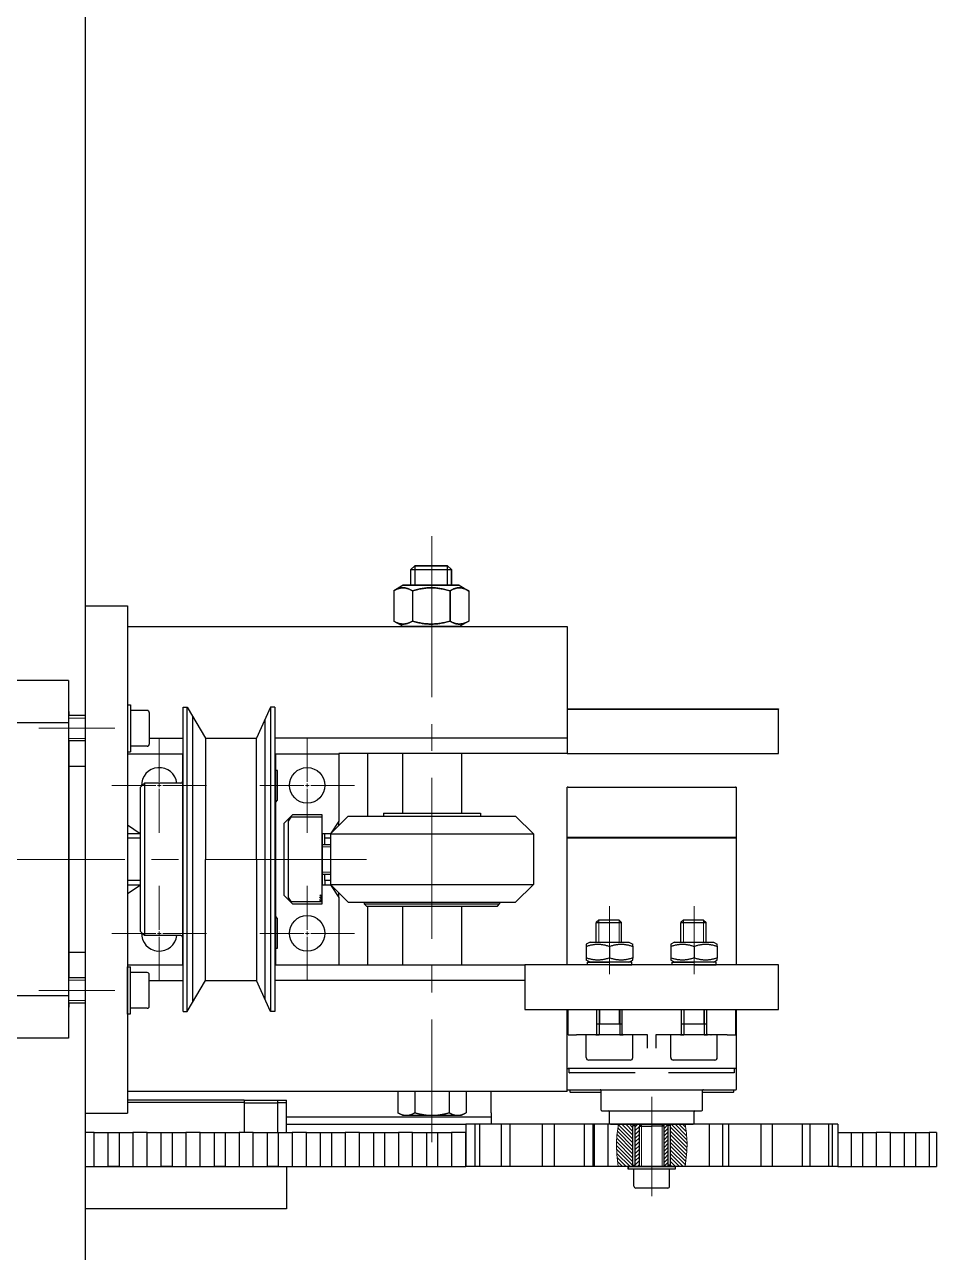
# Model space of a CAD drawing. Header units: millimetres. Extents: x 587 to 10361, y -8386 to 1488.
# Drawn here: x 8832.4 to 8940.3, y -4940 to -4794.7 of the extents above; entities that cross this region are included whole.
import ezdxf

# ---------------------------------------------------------------- set-up
doc = ezdxf.new("R2010")
doc.units = ezdxf.units.MM
doc.linetypes.add('ACAD_ISO10W100', pattern=[18, 12, -3, 0, -3])
doc.linetypes.add('CENTER2', pattern=[28.575, 19.05, -3.175, 3.175, -3.175])
for name, color, linetype, lineweight in [('Cienka', 30, 'Continuous', 0), ('Gruba', 7, 'Continuous', 30), ('Kreskowanie', 10, 'Continuous', 0), ('Przekrój', 50, 'Continuous', 15), ('Symetria', 210, 'ACAD_ISO10W100', 0), ('Widoczne (ISO)', 7, 'Continuous', 30)]:
    doc.layers.add(name, color=color, linetype=linetype, lineweight=lineweight)

# ---------------------------------------------------------------- blocks, each defined once
blk = doc.blocks.new('*U286')
at = {"layer": 'Symetria', "color": 0, "linetype": 'CENTER2', "transparency": 16777216}
blk.add_line((4.5, 0), (-4.5, 0), dxfattribs=at)
blk = doc.blocks.new('*U296')
at = {"layer": 'Symetria', "color": 0, "linetype": 'CENTER2', "transparency": 16777216}
blk.add_line((0, -5.88), (0, 5.88), dxfattribs=at)
blk = doc.blocks.new('*U299')
at = {"layer": 'Symetria', "color": 0, "linetype": 'CENTER2', "transparency": 16777216}
blk.add_line((0, -4.01), (0, 4.01), dxfattribs=at)
blk = doc.blocks.new('*U300')
at = {"layer": 'Symetria', "color": 0, "linetype": 'CENTER2', "transparency": 16777216}
blk.add_line((0, -4.01), (0, 4.01), dxfattribs=at)
blk = doc.blocks.new('*U352')
at = {"layer": 'Symetria', "color": 0, "linetype": 'CENTER2', "transparency": 16777216}
for p, q in [((0, 0.42), (0, 5.6)), ((-5.6, 0), (-0.42, 0)), ((0.42, 0), (5.6, 0)), ((0, -5.6), (0, -0.42))]:
    blk.add_line(p, q, dxfattribs=at)
at = {"layer": 'Symetria', "color": 0, "linetype": 'Continuous', "transparency": 16777216}
for p, q in [((-0.21, 0), (0.21, 0)), ((0, -0.21), (0, 0.21))]:
    blk.add_line(p, q, dxfattribs=at)
blk = doc.blocks.new('*U353')
at = {"layer": 'Symetria', "color": 0, "linetype": 'CENTER2', "transparency": 16777216}
for p, q in [((0, 0.42), (0, 5.6)), ((-5.6, 0), (-0.42, 0)), ((0.42, 0), (5.6, 0)), ((0, -5.6), (0, -0.42))]:
    blk.add_line(p, q, dxfattribs=at)
at = {"layer": 'Symetria', "color": 0, "linetype": 'Continuous', "transparency": 16777216}
for p, q in [((-0.21, 0), (0.21, 0)), ((0, -0.21), (0, 0.21))]:
    blk.add_line(p, q, dxfattribs=at)
blk = doc.blocks.new('*U354')
at = {"layer": 'Symetria', "color": 0, "linetype": 'CENTER2', "transparency": 16777216}
for p, q in [((0, 0.42), (0, 5.6)), ((-5.6, 0), (-0.42, 0)), ((0.42, 0), (5.6, 0)), ((0, -5.6), (0, -0.42))]:
    blk.add_line(p, q, dxfattribs=at)
at = {"layer": 'Symetria', "color": 0, "linetype": 'Continuous', "transparency": 16777216}
for p, q in [((-0.21, 0), (0.21, 0)), ((0, -0.21), (0, 0.21))]:
    blk.add_line(p, q, dxfattribs=at)
blk = doc.blocks.new('*U355')
at = {"layer": 'Symetria', "color": 0, "linetype": 'CENTER2', "transparency": 16777216}
for p, q in [((0, 0.42), (0, 5.6)), ((-5.6, 0), (-0.42, 0)), ((0.42, 0), (5.6, 0)), ((0, -5.6), (0, -0.42))]:
    blk.add_line(p, q, dxfattribs=at)
at = {"layer": 'Symetria', "color": 0, "linetype": 'Continuous', "transparency": 16777216}
for p, q in [((-0.21, 0), (0.21, 0)), ((0, -0.21), (0, 0.21))]:
    blk.add_line(p, q, dxfattribs=at)
blk = doc.blocks.new('*U358')
at = {"layer": 'Symetria', "color": 0, "linetype": 'CENTER2', "transparency": 16777216}
blk.add_line((4.5, 0), (-4.5, 0), dxfattribs=at)
blk = doc.blocks.new('*U359')
at = {"layer": 'Symetria', "color": 0, "linetype": 'CENTER2', "transparency": 16777216}
blk.add_line((4.242, 0), (-64.242, 0), dxfattribs=at)
blk = doc.blocks.new('*U360')
at = {"layer": 'Symetria', "color": 0, "linetype": 'CENTER2', "transparency": 16777216}
blk.add_line((0, 66.94), (0, -4.74), dxfattribs=at)

msp = doc.modelspace()

# ---------------------------------------------------------------- hatches: boundary and pattern name
at = {"layer": 'Kreskowanie'}
h = msp.add_hatch(dxfattribs=at)
h.set_pattern_fill('ANSI31', color=256, scale=0.1, angle=90)
h.set_pattern_definition([(135, (-2.716, 0.025), (-0.224506403, -0.224506403), [])])
edge = h.paths.add_edge_path()
edge.add_line((8904.369, -4924.942), (8904.642, -4924.799))
edge.add_line((8904.642, -4924.799), (8904.364, -4924.799))
edge.add_line((8904.364, -4924.799), (8903.835, -4924.799))
edge.add_line((8903.835, -4924.799), (8902.634, -4924.799))
edge.add_spline(control_points=[(8902.634, -4924.799), (8902.535, -4925.517), (8902.305, -4927.181), (8902.515, -4928.85), (8902.634, -4929.799)], knot_values=[0, 0, 0, 0, 2.1637878, 5.0189105, 5.0189105, 5.0189105, 5.0189105], degree=3, periodic=0)
edge.add_line((8902.634, -4929.799), (8903.835, -4929.799))
edge.add_line((8903.835, -4929.799), (8904.288, -4929.799))
edge.add_line((8904.288, -4929.799), (8904.642, -4929.799))
edge.add_line((8904.642, -4929.799), (8904.369, -4929.657))
edge.add_line((8904.369, -4929.657), (8904.369, -4924.942))
edge = h.paths.add_edge_path()
edge.add_spline(control_points=[(8910.543, -4929.799), (8910.663, -4928.85), (8910.872, -4927.181), (8910.642, -4925.517), (8910.543, -4924.799)], knot_values=[0, 0, 0, 0, 2.8551227, 5.0189105, 5.0189105, 5.0189105, 5.0189105], degree=3, periodic=0)
edge.add_line((8910.543, -4924.799), (8909.31, -4924.799))
edge.add_line((8909.31, -4924.799), (8908.535, -4924.799))
edge.add_line((8908.535, -4924.799), (8908.808, -4924.942))
edge.add_line((8908.808, -4924.942), (8908.808, -4929.657))
edge.add_line((8908.808, -4929.657), (8908.535, -4929.799))
edge.add_line((8908.535, -4929.799), (8908.971, -4929.799))
edge.add_line((8908.971, -4929.799), (8909.389, -4929.799))
edge.add_line((8909.389, -4929.799), (8910.543, -4929.799))
h = msp.add_hatch(dxfattribs=at)
h.set_pattern_fill('ANSI31', color=256, scale=0.1, angle=180)
h.set_pattern_definition([(225, (5065.38286, -13333.06922), (0.224506403, -0.224506403), [])])
h.paths.add_polyline_path([(8904.642, -4924.799), (8904.642, -4929.799), (8905.129, -4929.799), (8905.129, -4925.048), (8905.129, -4924.799)])
h.paths.add_polyline_path([(8908.048, -4924.799), (8908.048, -4925.048), (8908.048, -4929.799), (8908.535, -4929.799), (8908.535, -4924.799)])

# ---------------------------------------------------------------- linework, layer by layer
at = {"layer": 'Cienka'}
for p, q in [((8878.559, -4861.053), (8878.559, -4858.749)), ((8882.441, -4858.749), (8882.441, -4861.053)), ((8839.589, -4876.775), (8837.589, -4876.775)), ((8837.589, -4879.173), (8839.589, -4879.173)), ((8868.589, -4891.974), (8867.589, -4891.974)), ((8868.589, -4894.974), (8867.589, -4894.974)), ((8900.326, -4903.249), (8900.326, -4900.655)), ((8902.724, -4900.655), (8902.724, -4903.249)), ((8910.326, -4903.249), (8910.326, -4900.655)), ((8912.724, -4900.655), (8912.724, -4903.249)), ((8839.589, -4907.775), (8837.589, -4907.775)), ((8837.589, -4910.173), (8839.589, -4910.173)), ((8900.39, -4911.222), (8900.39, -4912.972)), ((8902.788, -4912.972), (8902.788, -4911.222)), ((8910.39, -4911.222), (8910.39, -4912.972)), ((8912.788, -4912.972), (8912.788, -4911.222)), ((8905.129, -4925.048), (8905.129, -4924.799)), ((8905.377, -4929.799), (8905.377, -4924.799)), ((8907.8, -4929.799), (8907.8, -4924.799)), ((8908.048, -4925.048), (8908.048, -4924.799))]:
    msp.add_line(p, q, dxfattribs=at)
at = {"layer": 'Gruba'}
for p, q in [((8839.589, -4743.474), (8839.589, -4863.474)), ((8878.559, -4858.749), (8878.1, -4859.209)), ((8878.559, -4858.749), (8878.1, -4859.209)), ((8878.1, -4861.053), (8878.1, -4859.209)), ((8878.1, -4859.209), (8882.9, -4859.209)), ((8882.441, -4858.749), (8878.559, -4858.749)), ((8878.559, -4858.749), (8878.559, -4861.053)), ((8882.441, -4861.053), (8882.441, -4858.749)), ((8882.441, -4858.749), (8882.9, -4859.209)), ((8882.441, -4858.749), (8882.9, -4859.209)), ((8882.9, -4861.053), (8882.9, -4859.209)), ((8876.066, -4861.701), (8876.066, -4865.302)), ((8877.188, -4861.053), (8876.073, -4861.697)), ((8883.812, -4861.053), (8877.188, -4861.053)), ((8878.272, -4861.701), (8878.272, -4865.302)), ((8882.706, -4861.701), (8882.706, -4865.302)), ((8883.812, -4861.053), (8884.926, -4861.697)), ((8884.934, -4861.701), (8884.934, -4865.302)), ((8839.589, -4863.474), (8839.589, -4923.474)), ((8839.589, -4863.474), (8844.589, -4863.474)), ((8844.589, -4863.474), (8844.589, -4923.474)), ((8844.589, -4865.949), (8896.589, -4865.949)), ((8877.188, -4865.949), (8876.073, -4865.306)), ((8883.812, -4865.949), (8884.926, -4865.306)), ((8896.589, -4865.949), (8896.589, -4880.949)), ((8837.589, -4872.324), (8827.589, -4872.324)), ((8837.589, -4872.324), (8837.589, -4877.324)), ((8844.589, -4875.194), (8844.589, -4875.592)), ((8844.589, -4875.194), (8844.922, -4875.194)), ((8844.922, -4875.194), (8844.922, -4880.755)), ((8837.689, -4875.974), (8837.589, -4875.974)), ((8839.589, -4876.474), (8837.589, -4876.474)), ((8837.689, -4876.474), (8837.689, -4875.974)), ((8844.589, -4875.592), (8844.589, -4879.087)), ((8846.924, -4875.861), (8844.922, -4875.861)), ((8847.147, -4876.084), (8847.147, -4879.865)), ((8851.153, -4911.474), (8851.153, -4875.474)), ((8851.153, -4875.474), (8851.653, -4875.474)), ((8851.653, -4911.474), (8851.653, -4875.474)), ((8851.653, -4875.474), (8853.823, -4879.14)), ((8852.323, -4910.343), (8852.323, -4876.606)), ((8861.493, -4875.474), (8859.823, -4879.14)), ((8861.993, -4875.474), (8861.493, -4875.474)), ((8861.493, -4875.474), (8861.493, -4911.474)), ((8861.993, -4875.474), (8861.993, -4911.474)), ((8896.589, -4875.676), (8921.589, -4875.676)), ((8896.589, -4875.712), (8921.589, -4875.712)), ((8921.589, -4875.676), (8921.589, -4875.712)), ((8921.589, -4880.949), (8921.589, -4875.712)), ((8837.589, -4877.324), (8827.589, -4877.324)), ((8837.589, -4877.324), (8837.589, -4909.624)), ((8860.823, -4876.945), (8860.823, -4910.004)), ((8839.589, -4879.474), (8837.589, -4879.474)), ((8837.689, -4907.474), (8837.689, -4879.474)), ((8844.589, -4879.087), (8844.589, -4880.755)), ((8851.153, -4879.162), (8847.147, -4879.162)), ((8853.823, -4879.14), (8853.823, -4893.473)), ((8853.823, -4879.14), (8859.823, -4879.14)), ((8859.823, -4893.473), (8859.823, -4879.14)), ((8896.589, -4879.137), (8861.993, -4879.137)), ((8844.589, -4880.755), (8844.922, -4880.755)), ((8844.589, -4880.974), (8851.073, -4880.974)), ((8846.924, -4880.088), (8844.922, -4880.088)), ((8851.153, -4880.974), (8851.073, -4880.974)), ((8851.073, -4880.974), (8851.073, -4905.974)), ((8851.073, -4880.974), (8851.073, -4905.974)), ((8862.073, -4880.974), (8861.993, -4880.974)), ((8862.073, -4880.974), (8861.993, -4880.974)), ((8862.073, -4880.974), (8869.589, -4880.974)), ((8862.073, -4880.974), (8862.073, -4905.974)), ((8896.589, -4880.949), (8869.589, -4880.949)), ((8869.589, -4880.974), (8869.589, -4888.949)), ((8872.985, -4880.949), (8872.985, -4888.349)), ((8877.089, -4880.949), (8877.089, -4888.024)), ((8884.089, -4880.949), (8884.089, -4888.024)), ((8896.589, -4880.949), (8921.589, -4880.949)), ((8839.589, -4882.474), (8837.689, -4882.474)), ((8862.339, -4882.974), (8862.073, -4882.974)), ((8862.339, -4886.474), (8862.339, -4882.974)), ((8846.073, -4884.974), (8846.573, -4884.474)), ((8846.073, -4884.974), (8846.573, -4884.474)), ((8846.073, -4884.974), (8846.073, -4901.974)), ((8846.073, -4884.974), (8846.073, -4901.974)), ((8850.873, -4884.474), (8846.573, -4884.474)), ((8846.573, -4884.474), (8846.573, -4902.474)), ((8850.873, -4884.474), (8846.573, -4884.474)), ((8846.573, -4884.474), (8846.573, -4902.474)), ((8896.589, -4890.869), (8896.589, -4884.932)), ((8896.689, -4884.922), (8896.599, -4884.922)), ((8896.689, -4884.922), (8916.489, -4884.922)), ((8916.579, -4884.922), (8916.489, -4884.922)), ((8916.589, -4884.932), (8916.589, -4890.869)), ((8862.073, -4886.74), (8862.339, -4886.474)), ((8864.089, -4888.224), (8863.089, -4889.224)), ((8867.589, -4888.224), (8864.089, -4888.224)), ((8867.589, -4890.449), (8867.589, -4888.224)), ((8870.689, -4888.349), (8868.589, -4890.449)), ((8870.689, -4888.349), (8890.489, -4888.349)), ((8874.855, -4888.024), (8874.855, -4888.349)), ((8874.855, -4888.024), (8886.322, -4888.024)), ((8886.322, -4888.024), (8886.322, -4888.349)), ((8890.489, -4888.349), (8892.589, -4890.449)), ((8846.073, -4890.439), (8844.589, -4889.449)), ((8863.089, -4889.224), (8863.089, -4895.974)), ((8869.589, -4888.949), (8868.589, -4890.449)), ((8869.589, -4889.449), (8869.589, -4888.949)), ((8846.073, -4890.449), (8844.589, -4890.449)), ((8846.073, -4890.974), (8844.589, -4890.974)), ((8846.073, -4890.974), (8844.589, -4890.974)), ((8868.589, -4890.449), (8867.589, -4890.449)), ((8867.589, -4890.449), (8867.589, -4896.499)), ((8867.589, -4896.499), (8867.589, -4890.449)), ((8867.922, -4890.974), (8867.922, -4890.449)), ((8867.922, -4891.724), (8867.922, -4890.974)), ((8868.589, -4890.974), (8867.922, -4890.974)), ((8868.589, -4890.449), (8868.589, -4896.449)), ((8868.589, -4890.449), (8892.589, -4890.449)), ((8892.589, -4890.449), (8892.589, -4896.449)), ((8896.689, -4890.869), (8896.589, -4890.869)), ((8896.589, -4905.949), (8896.589, -4890.919)), ((8896.589, -4890.919), (8896.689, -4890.919)), ((8896.639, -4890.869), (8896.639, -4890.919)), ((8916.489, -4890.869), (8896.689, -4890.869)), ((8896.689, -4890.919), (8916.489, -4890.919)), ((8916.489, -4890.869), (8916.589, -4890.869)), ((8916.589, -4890.919), (8916.489, -4890.919)), ((8916.539, -4890.869), (8916.539, -4890.919)), ((8916.589, -4890.919), (8916.589, -4905.949)), ((8853.823, -4907.807), (8853.823, -4893.473)), ((8859.823, -4893.473), (8859.823, -4907.807)), ((8867.922, -4895.974), (8867.922, -4895.224)), ((8846.073, -4895.974), (8844.589, -4895.974)), ((8846.073, -4895.974), (8844.589, -4895.974)), ((8844.589, -4896.499), (8846.073, -4896.499)), ((8844.589, -4897.499), (8846.073, -4896.51)), ((8863.089, -4895.974), (8863.089, -4897.724)), ((8867.589, -4896.499), (8868.589, -4896.499)), ((8867.589, -4898.724), (8867.589, -4896.499)), ((8868.589, -4895.974), (8867.922, -4895.974)), ((8867.922, -4895.974), (8867.922, -4896.499)), ((8870.689, -4898.549), (8868.589, -4896.449)), ((8868.589, -4896.449), (8892.589, -4896.449)), ((8868.589, -4896.499), (8869.589, -4897.999)), ((8890.489, -4898.549), (8892.589, -4896.449)), ((8863.089, -4897.724), (8864.089, -4898.724)), ((8867.589, -4898.244), (8867.306, -4897.961)), ((8867.306, -4897.961), (8867.589, -4897.961)), ((8867.589, -4898.474), (8867.306, -4898.244)), ((8867.306, -4898.244), (8867.589, -4898.244)), ((8867.589, -4897.961), (8867.332, -4897.704)), ((8867.332, -4897.704), (8867.589, -4897.704)), ((8869.589, -4897.999), (8869.589, -4897.449)), ((8869.589, -4897.999), (8869.589, -4905.974)), ((8870.689, -4898.549), (8890.489, -4898.549)), ((8872.589, -4898.549), (8872.589, -4898.749)), ((8888.589, -4898.549), (8888.589, -4898.749)), ((8864.089, -4898.724), (8867.589, -4898.724)), ((8872.839, -4898.999), (8872.589, -4898.749)), ((8872.589, -4898.749), (8888.589, -4898.749)), ((8872.839, -4898.999), (8888.339, -4898.999)), ((8872.985, -4898.999), (8872.985, -4905.949)), ((8877.089, -4898.999), (8877.089, -4905.949)), ((8884.089, -4898.999), (8884.089, -4905.949)), ((8888.339, -4898.999), (8888.589, -4898.749)), ((8862.339, -4900.474), (8862.073, -4900.208)), ((8862.339, -4903.974), (8862.339, -4900.474)), ((8900.332, -4900.649), (8900.025, -4900.956)), ((8900.025, -4900.956), (8903.025, -4900.956)), ((8900.025, -4903.249), (8900.025, -4900.956)), ((8902.718, -4900.649), (8900.332, -4900.649)), ((8902.718, -4900.649), (8903.025, -4900.956)), ((8903.025, -4903.249), (8903.025, -4900.956)), ((8910.332, -4900.649), (8910.025, -4900.956)), ((8910.025, -4900.956), (8913.025, -4900.956)), ((8910.025, -4903.249), (8910.025, -4900.956)), ((8912.718, -4900.649), (8910.332, -4900.649)), ((8912.718, -4900.649), (8913.025, -4900.956)), ((8913.025, -4903.249), (8913.025, -4900.956)), ((8846.073, -4901.974), (8846.573, -4902.474)), ((8846.073, -4901.974), (8846.573, -4902.474)), ((8850.873, -4902.474), (8846.573, -4902.474)), ((8850.873, -4902.474), (8846.573, -4902.474)), ((8862.073, -4903.974), (8862.339, -4903.974)), ((8899.289, -4903.249), (8898.839, -4903.509)), ((8898.839, -4903.509), (8898.839, -4903.755)), ((8898.839, -4903.755), (8898.839, -4905.144)), ((8899.289, -4903.249), (8903.889, -4903.249)), ((8901.589, -4903.755), (8901.589, -4905.144)), ((8903.889, -4903.249), (8904.339, -4903.509)), ((8904.339, -4903.755), (8904.339, -4903.509)), ((8904.339, -4903.755), (8904.339, -4905.144)), ((8909.289, -4903.249), (8908.839, -4903.509)), ((8908.839, -4903.509), (8908.839, -4903.755)), ((8908.839, -4903.755), (8908.839, -4905.144)), ((8909.289, -4903.249), (8913.889, -4903.249)), ((8911.589, -4903.755), (8911.589, -4905.144)), ((8913.889, -4903.249), (8914.339, -4903.509)), ((8914.339, -4903.755), (8914.339, -4903.509)), ((8914.339, -4903.755), (8914.339, -4905.144)), ((8839.589, -4904.474), (8837.689, -4904.474)), ((8898.839, -4905.144), (8898.839, -4905.39)), ((8899.289, -4905.649), (8898.839, -4905.39)), ((8898.953, -4905.649), (8901.589, -4905.649)), ((8898.953, -4905.649), (8898.953, -4905.949)), ((8903.889, -4905.649), (8899.289, -4905.649)), ((8904.224, -4905.649), (8901.589, -4905.649)), ((8903.889, -4905.649), (8904.339, -4905.39)), ((8904.224, -4905.949), (8904.224, -4905.649)), ((8904.339, -4905.39), (8904.339, -4905.144)), ((8908.839, -4905.144), (8908.839, -4905.39)), ((8909.289, -4905.649), (8908.839, -4905.39)), ((8908.953, -4905.649), (8911.589, -4905.649)), ((8908.953, -4905.649), (8908.953, -4905.949)), ((8913.889, -4905.649), (8909.289, -4905.649)), ((8914.224, -4905.649), (8911.589, -4905.649)), ((8913.889, -4905.649), (8914.339, -4905.39)), ((8914.224, -4905.949), (8914.224, -4905.649)), ((8914.339, -4905.39), (8914.339, -4905.144)), ((8851.073, -4905.974), (8844.589, -4905.974)), ((8844.589, -4906.194), (8844.922, -4906.194)), ((8844.589, -4907.862), (8844.589, -4906.194)), ((8844.922, -4911.755), (8844.922, -4906.194)), ((8846.924, -4906.861), (8844.922, -4906.861)), ((8847.147, -4910.865), (8847.147, -4907.084)), ((8851.153, -4905.974), (8851.073, -4905.974)), ((8851.153, -4905.974), (8851.073, -4905.974)), ((8862.073, -4905.974), (8861.993, -4905.974)), ((8869.589, -4905.974), (8862.073, -4905.974)), ((8869.589, -4905.949), (8891.589, -4905.949)), ((8891.589, -4905.949), (8891.589, -4911.222)), ((8921.589, -4905.949), (8891.589, -4905.949)), ((8901.589, -4905.949), (8898.953, -4905.949)), ((8901.589, -4905.949), (8904.224, -4905.949)), ((8911.589, -4905.949), (8908.953, -4905.949)), ((8911.589, -4905.949), (8914.224, -4905.949)), ((8921.589, -4911.222), (8921.589, -4905.949)), ((8839.589, -4907.474), (8837.589, -4907.474)), ((8844.589, -4911.357), (8844.589, -4907.862)), ((8847.147, -4907.786), (8851.153, -4907.786)), ((8851.653, -4911.474), (8853.823, -4907.809)), ((8853.823, -4907.807), (8859.823, -4907.807)), ((8861.493, -4911.474), (8859.823, -4907.809)), ((8861.993, -4907.761), (8891.589, -4907.761)), ((8837.589, -4909.624), (8827.589, -4909.624)), ((8837.589, -4909.624), (8837.589, -4914.624)), ((8839.589, -4910.474), (8837.589, -4910.474)), ((8837.689, -4910.974), (8837.589, -4910.974)), ((8837.689, -4910.974), (8837.689, -4910.474)), ((8844.589, -4911.755), (8844.589, -4911.357)), ((8846.924, -4911.088), (8844.922, -4911.088)), ((8851.153, -4911.474), (8851.653, -4911.474)), ((8861.993, -4911.474), (8861.493, -4911.474)), ((8891.589, -4911.222), (8921.589, -4911.222)), ((8896.589, -4918.212), (8896.589, -4911.222)), ((8896.689, -4914.212), (8896.689, -4911.232)), ((8900.089, -4914.122), (8900.089, -4911.222)), ((8900.382, -4911.232), (8900.382, -4914.212)), ((8900.39, -4911.222), (8900.39, -4912.972)), ((8902.788, -4912.972), (8902.788, -4911.222)), ((8902.795, -4911.232), (8902.795, -4914.212)), ((8903.089, -4914.122), (8903.089, -4911.222)), ((8910.089, -4914.122), (8910.089, -4911.222)), ((8910.382, -4911.232), (8910.382, -4914.212)), ((8910.39, -4911.222), (8910.39, -4912.972)), ((8912.788, -4912.972), (8912.788, -4911.222)), ((8912.795, -4911.232), (8912.795, -4914.212)), ((8913.089, -4914.122), (8913.089, -4911.222)), ((8916.489, -4911.232), (8916.489, -4914.212)), ((8916.589, -4911.222), (8916.589, -4918.212)), ((8844.589, -4911.755), (8844.922, -4911.755)), ((8903.089, -4912.972), (8900.089, -4912.972)), ((8902.795, -4912.972), (8900.382, -4912.972)), ((8913.089, -4912.972), (8910.089, -4912.972)), ((8912.795, -4912.972), (8910.382, -4912.972)), ((8896.699, -4914.222), (8897.689, -4914.222)), ((8899.982, -4914.222), (8897.689, -4914.222)), ((8904.338, -4914.222), (8898.839, -4914.222)), ((8898.839, -4916.922), (8898.839, -4914.222)), ((8899.982, -4914.222), (8900.372, -4914.222)), ((8902.805, -4914.222), (8900.372, -4914.222)), ((8902.805, -4914.222), (8903.195, -4914.222)), ((8906.079, -4914.222), (8903.195, -4914.222)), ((8904.339, -4916.922), (8904.339, -4914.222)), ((8906.089, -4914.464), (8906.089, -4914.232)), ((8906.089, -4915.801), (8906.089, -4914.464)), ((8907.089, -4914.232), (8907.089, -4914.464)), ((8907.089, -4914.464), (8907.089, -4915.801)), ((8909.982, -4914.222), (8907.099, -4914.222)), ((8908.839, -4916.922), (8908.839, -4914.222)), ((8914.338, -4914.222), (8908.839, -4914.222)), ((8908.839, -4916.922), (8908.839, -4914.222)), ((8909.982, -4914.222), (8910.372, -4914.222)), ((8912.805, -4914.222), (8910.372, -4914.222)), ((8912.805, -4914.222), (8913.195, -4914.222)), ((8915.489, -4914.222), (8913.195, -4914.222)), ((8914.339, -4916.922), (8914.339, -4914.222)), ((8914.339, -4916.922), (8914.339, -4914.222)), ((8915.489, -4914.222), (8916.479, -4914.222)), ((8837.589, -4914.624), (8827.589, -4914.624)), ((8904.039, -4917.222), (8899.139, -4917.222)), ((8914.039, -4917.222), (8909.139, -4917.222)), ((8914.039, -4917.222), (8909.139, -4917.222)), ((8896.589, -4920.949), (8896.589, -4918.212)), ((8896.599, -4918.222), (8896.689, -4918.222)), ((8916.489, -4918.222), (8896.689, -4918.222)), ((8896.839, -4918.712), (8896.839, -4918.232)), ((8904.622, -4918.722), (8896.849, -4918.722)), ((8916.329, -4918.722), (8908.555, -4918.722)), ((8916.339, -4918.232), (8916.339, -4918.712)), ((8916.489, -4918.222), (8916.579, -4918.222)), ((8916.589, -4918.229), (8916.589, -4920.712)), ((8896.589, -4920.949), (8844.589, -4920.949)), ((8876.547, -4920.949), (8876.547, -4923.437)), ((8878.58, -4920.949), (8878.58, -4923.437)), ((8882.621, -4920.949), (8882.621, -4923.437)), ((8884.63, -4920.949), (8884.63, -4923.437)), ((8887.589, -4923.451), (8887.589, -4920.949)), ((8896.599, -4920.722), (8916.579, -4920.722)), ((8896.939, -4920.722), (8896.939, -4920.732)), ((8896.939, -4921.022), (8896.939, -4920.732)), ((8900.589, -4921.032), (8896.949, -4921.032)), ((8900.589, -4923.122), (8900.589, -4920.822)), ((8912.589, -4923.122), (8912.589, -4920.822)), ((8916.229, -4921.032), (8912.589, -4921.032)), ((8916.239, -4920.732), (8916.239, -4920.722)), ((8916.239, -4920.732), (8916.239, -4921.022)), ((8858.377, -4921.949), (8844.589, -4921.949)), ((8858.377, -4922.249), (8844.589, -4922.249)), ((8858.377, -4921.949), (8858.377, -4922.249)), ((8858.377, -4921.954), (8862.377, -4921.954)), ((8858.377, -4922.249), (8858.377, -4925.799)), ((8858.377, -4922.254), (8862.377, -4922.254)), ((8862.377, -4922.249), (8862.377, -4921.949)), ((8862.377, -4921.949), (8863.377, -4921.949)), ((8862.377, -4925.799), (8862.377, -4922.249)), ((8862.377, -4922.249), (8863.377, -4922.249)), ((8863.377, -4922.249), (8863.377, -4921.949)), ((8863.377, -4925.799), (8863.377, -4922.249)), ((8900.689, -4923.222), (8912.489, -4923.222)), ((8839.589, -4923.474), (8844.589, -4923.474)), ((8839.589, -4923.474), (8839.589, -5041.474)), ((8887.589, -4923.981), (8863.377, -4923.981)), ((8877.089, -4923.749), (8876.555, -4923.441)), ((8877.089, -4923.749), (8877.563, -4923.749)), ((8877.563, -4923.749), (8880.6, -4923.749)), ((8880.6, -4923.749), (8883.626, -4923.749)), ((8883.626, -4923.749), (8884.089, -4923.749)), ((8884.089, -4923.749), (8884.622, -4923.441)), ((8887.589, -4923.451), (8887.589, -4923.566)), ((8887.589, -4923.566), (8887.589, -4923.918)), ((8887.589, -4923.918), (8887.589, -4923.981)), ((8887.589, -4923.981), (8887.589, -4924.799)), ((8901.589, -4924.699), (8901.589, -4923.322)), ((8911.589, -4924.699), (8911.589, -4923.322)), ((8840.622, -4925.799), (8839.589, -4925.799)), ((8840.622, -4929.799), (8840.622, -4925.799)), ((8840.622, -4925.799), (8842.259, -4925.799)), ((8842.259, -4925.799), (8843.58, -4925.799)), ((8842.259, -4925.799), (8842.259, -4929.799)), ((8843.58, -4925.799), (8845.217, -4925.799)), ((8843.58, -4925.799), (8843.58, -4929.799)), ((8846.902, -4925.799), (8845.217, -4925.799)), ((8845.217, -4925.799), (8845.217, -4929.799)), ((8846.902, -4929.799), (8846.902, -4925.799)), ((8846.902, -4925.799), (8848.539, -4925.799)), ((8848.539, -4925.799), (8849.86, -4925.799)), ((8848.539, -4925.799), (8848.539, -4929.799)), ((8849.86, -4925.799), (8851.497, -4925.799)), ((8849.86, -4925.799), (8849.86, -4929.799)), ((8853.182, -4925.799), (8851.497, -4925.799)), ((8851.497, -4925.799), (8851.497, -4929.799)), ((8853.182, -4929.799), (8853.182, -4925.799)), ((8853.182, -4925.799), (8854.819, -4925.799)), ((8854.819, -4925.799), (8856.14, -4925.799)), ((8854.819, -4925.799), (8854.819, -4929.799)), ((8856.14, -4925.799), (8857.777, -4925.799)), ((8856.14, -4925.799), (8856.14, -4929.799)), ((8859.462, -4925.799), (8857.777, -4925.799)), ((8857.777, -4925.799), (8857.777, -4929.799)), ((8859.462, -4929.799), (8859.462, -4925.799)), ((8859.462, -4925.799), (8861.099, -4925.799)), ((8861.099, -4925.799), (8862.42, -4925.799)), ((8861.099, -4925.799), (8861.099, -4929.799)), ((8862.42, -4925.799), (8864.057, -4925.799)), ((8862.42, -4925.799), (8862.42, -4929.799)), ((8884.589, -4924.83), (8863.377, -4924.83)), ((8865.742, -4925.799), (8864.057, -4925.799)), ((8864.057, -4925.799), (8864.057, -4929.799)), ((8865.742, -4929.799), (8865.742, -4925.799)), ((8865.742, -4925.799), (8867.379, -4925.799)), ((8867.379, -4925.799), (8868.7, -4925.799)), ((8867.379, -4925.799), (8867.379, -4929.799)), ((8868.7, -4925.799), (8870.337, -4925.799)), ((8868.7, -4925.799), (8868.7, -4929.799)), ((8872.022, -4925.799), (8870.337, -4925.799)), ((8870.337, -4925.799), (8870.337, -4929.799)), ((8872.022, -4929.799), (8872.022, -4925.799)), ((8872.022, -4925.799), (8873.659, -4925.799)), ((8873.659, -4925.799), (8874.98, -4925.799)), ((8873.659, -4925.799), (8873.659, -4929.799)), ((8874.98, -4925.799), (8876.617, -4925.799)), ((8874.98, -4925.799), (8874.98, -4929.799)), ((8878.302, -4925.799), (8876.617, -4925.799)), ((8876.617, -4925.799), (8876.617, -4929.799)), ((8878.302, -4929.799), (8878.302, -4925.799)), ((8878.302, -4925.799), (8879.939, -4925.799)), ((8879.939, -4925.799), (8881.26, -4925.799)), ((8879.939, -4925.799), (8879.939, -4929.799)), ((8881.26, -4925.799), (8882.897, -4925.799)), ((8881.26, -4925.799), (8881.26, -4929.799)), ((8884.582, -4925.799), (8882.897, -4925.799)), ((8882.897, -4925.799), (8882.897, -4929.799)), ((8884.582, -4925.799), (8884.589, -4925.799)), ((8884.582, -4929.799), (8884.582, -4925.799)), ((8884.589, -4924.799), (8884.589, -4929.799)), ((8884.655, -4924.799), (8884.589, -4924.799)), ((8884.655, -4929.799), (8884.655, -4924.799)), ((8885.659, -4924.799), (8884.655, -4924.799)), ((8885.659, -4924.799), (8885.659, -4929.799)), ((8886.255, -4924.799), (8885.659, -4924.799)), ((8886.255, -4929.799), (8886.255, -4924.799)), ((8888.778, -4924.799), (8886.255, -4924.799)), ((8888.778, -4924.799), (8888.778, -4929.799)), ((8889.846, -4924.799), (8888.778, -4924.799)), ((8889.846, -4929.799), (8889.846, -4924.799)), ((8893.641, -4924.799), (8889.846, -4924.799)), ((8893.641, -4924.799), (8893.641, -4929.799)), ((8895.076, -4924.799), (8893.641, -4924.799)), ((8895.076, -4929.799), (8895.076, -4924.799)), ((8898.629, -4924.799), (8895.076, -4924.799)), ((8898.629, -4929.799), (8898.629, -4924.799)), ((8899.648, -4924.799), (8898.629, -4924.799)), ((8899.648, -4929.799), (8899.648, -4924.799)), ((8899.771, -4924.799), (8899.648, -4924.799)), ((8899.771, -4924.799), (8899.771, -4929.799)), ((8901.433, -4924.799), (8899.771, -4924.799)), ((8901.433, -4929.799), (8901.433, -4924.799)), ((8903.835, -4924.799), (8901.433, -4924.799)), ((8901.689, -4924.799), (8911.489, -4924.799)), ((8905.199, -4924.799), (8903.835, -4924.799)), ((8904.642, -4924.799), (8904.364, -4924.799)), ((8904.642, -4924.799), (8904.369, -4924.942)), ((8904.369, -4929.657), (8904.369, -4924.942)), ((8904.369, -4924.942), (8904.642, -4924.942)), ((8904.642, -4929.799), (8904.642, -4924.799)), ((8905.129, -4925.048), (8905.377, -4924.799)), ((8905.129, -4929.799), (8905.129, -4925.048)), ((8905.129, -4925.048), (8906.589, -4925.048)), ((8906.568, -4924.799), (8905.199, -4924.799)), ((8908.294, -4924.799), (8906.568, -4924.799)), ((8908.048, -4925.048), (8906.589, -4925.048)), ((8908.048, -4925.048), (8907.8, -4924.799)), ((8908.048, -4929.799), (8908.048, -4925.048)), ((8909.31, -4924.799), (8908.294, -4924.799)), ((8908.535, -4929.799), (8908.535, -4924.799)), ((8908.535, -4924.799), (8908.808, -4924.942)), ((8908.808, -4924.942), (8908.535, -4924.942)), ((8908.808, -4929.657), (8908.808, -4924.942)), ((8910.658, -4924.799), (8909.31, -4924.799)), ((8913.368, -4924.799), (8910.658, -4924.799)), ((8913.368, -4924.799), (8913.368, -4929.799)), ((8914.989, -4924.799), (8913.368, -4924.799)), ((8914.989, -4929.799), (8914.989, -4924.799)), ((8915.006, -4924.799), (8914.989, -4924.799)), ((8915.006, -4929.799), (8915.006, -4924.799)), ((8915.718, -4924.799), (8915.006, -4924.799)), ((8915.718, -4929.799), (8915.718, -4924.799)), ((8919.503, -4924.799), (8915.718, -4924.799)), ((8919.503, -4924.799), (8919.503, -4929.799)), ((8920.861, -4924.799), (8919.503, -4924.799)), ((8920.861, -4929.799), (8920.861, -4924.799)), ((8924.375, -4924.799), (8920.861, -4924.799)), ((8924.375, -4924.799), (8924.375, -4929.799)), ((8925.336, -4924.799), (8924.375, -4924.799)), ((8925.336, -4929.799), (8925.336, -4924.799)), ((8927.506, -4924.799), (8925.336, -4924.799)), ((8927.506, -4924.799), (8927.506, -4929.799)), ((8927.976, -4924.799), (8927.506, -4924.799)), ((8927.976, -4929.799), (8927.976, -4924.799)), ((8928.589, -4924.799), (8927.976, -4924.799)), ((8928.589, -4924.799), (8928.589, -4929.799)), ((8928.589, -4924.799), (8928.589, -4929.799)), ((8928.589, -4925.799), (8930.179, -4925.799)), ((8930.179, -4925.799), (8930.179, -4929.799)), ((8930.179, -4925.799), (8931.5, -4925.799)), ((8931.5, -4925.799), (8931.5, -4929.799)), ((8931.5, -4925.799), (8933.137, -4925.799)), ((8933.137, -4925.799), (8933.137, -4929.799)), ((8934.822, -4925.799), (8933.137, -4925.799)), ((8934.822, -4929.799), (8934.822, -4925.799)), ((8934.822, -4925.799), (8936.459, -4925.799)), ((8936.459, -4925.799), (8936.459, -4929.799)), ((8936.459, -4925.799), (8937.78, -4925.799)), ((8937.78, -4925.799), (8937.78, -4929.799)), ((8937.78, -4925.799), (8939.417, -4925.799)), ((8939.417, -4925.799), (8939.417, -4929.799)), ((8940.259, -4925.799), (8939.417, -4925.799)), ((8940.259, -4925.799), (8940.259, -4929.799)), ((8839.589, -4929.799), (8840.622, -4929.799)), ((8840.622, -4929.799), (8842.259, -4929.799)), ((8843.58, -4929.799), (8842.259, -4929.799)), ((8842.259, -4929.799), (8843.58, -4929.799)), ((8843.58, -4929.799), (8845.217, -4929.799)), ((8845.217, -4929.799), (8846.902, -4929.799)), ((8846.902, -4929.799), (8848.539, -4929.799)), ((8849.86, -4929.799), (8848.539, -4929.799)), ((8848.539, -4929.799), (8849.86, -4929.799)), ((8849.86, -4929.799), (8851.497, -4929.799)), ((8851.497, -4929.799), (8853.182, -4929.799)), ((8853.182, -4929.799), (8854.819, -4929.799)), ((8856.14, -4929.799), (8854.819, -4929.799)), ((8854.819, -4929.799), (8856.14, -4929.799)), ((8856.14, -4929.799), (8857.777, -4929.799)), ((8857.777, -4929.799), (8859.462, -4929.799)), ((8859.462, -4929.799), (8861.099, -4929.799)), ((8862.42, -4929.799), (8861.099, -4929.799)), ((8861.099, -4929.799), (8862.42, -4929.799)), ((8862.42, -4929.799), (8864.057, -4929.799)), ((8863.377, -4929.799), (8863.377, -4934.799)), ((8864.057, -4929.799), (8865.742, -4929.799)), ((8865.742, -4929.799), (8867.379, -4929.799)), ((8867.379, -4929.799), (8868.7, -4929.799)), ((8868.7, -4929.799), (8870.337, -4929.799)), ((8870.337, -4929.799), (8872.022, -4929.799)), ((8872.022, -4929.799), (8873.659, -4929.799)), ((8873.659, -4929.799), (8874.98, -4929.799)), ((8874.98, -4929.799), (8876.617, -4929.799)), ((8876.617, -4929.799), (8878.302, -4929.799)), ((8878.302, -4929.799), (8879.939, -4929.799)), ((8879.939, -4929.799), (8881.26, -4929.799)), ((8881.26, -4929.799), (8882.897, -4929.799)), ((8882.897, -4929.799), (8884.582, -4929.799)), ((8884.582, -4929.799), (8884.589, -4929.799)), ((8884.655, -4929.799), (8884.589, -4929.799)), ((8885.659, -4929.799), (8884.655, -4929.799)), ((8886.255, -4929.799), (8885.659, -4929.799)), ((8888.778, -4929.799), (8886.255, -4929.799)), ((8889.846, -4929.799), (8888.778, -4929.799)), ((8893.641, -4929.799), (8889.846, -4929.799)), ((8895.076, -4929.799), (8893.641, -4929.799)), ((8898.629, -4929.799), (8895.076, -4929.799)), ((8899.648, -4929.799), (8898.629, -4929.799)), ((8899.771, -4929.799), (8899.648, -4929.799)), ((8901.433, -4929.799), (8899.771, -4929.799)), ((8903.835, -4929.799), (8901.433, -4929.799)), ((8905.476, -4929.799), (8903.808, -4929.799)), ((8903.808, -4930.133), (8903.808, -4929.799)), ((8903.808, -4929.799), (8903.808, -4930.133)), ((8905.476, -4929.799), (8903.808, -4929.799)), ((8909.369, -4930.133), (8903.808, -4930.133)), ((8909.369, -4930.133), (8903.808, -4930.133)), ((8905.199, -4929.799), (8903.835, -4929.799)), ((8904.642, -4929.799), (8904.369, -4929.657)), ((8904.369, -4929.657), (8904.642, -4929.657)), ((8904.475, -4932.135), (8904.475, -4930.133)), ((8904.475, -4932.135), (8904.475, -4930.133)), ((8906.568, -4929.799), (8905.199, -4929.799)), ((8908.971, -4929.799), (8905.476, -4929.799)), ((8908.971, -4929.799), (8905.476, -4929.799)), ((8908.294, -4929.799), (8906.568, -4929.799)), ((8909.31, -4929.799), (8908.294, -4929.799)), ((8908.535, -4929.799), (8908.808, -4929.657)), ((8908.808, -4929.657), (8908.535, -4929.657)), ((8908.702, -4932.135), (8908.702, -4930.133)), ((8908.702, -4932.135), (8908.702, -4930.133)), ((8909.369, -4929.799), (8908.971, -4929.799)), ((8909.369, -4929.799), (8908.971, -4929.799)), ((8910.658, -4929.799), (8909.31, -4929.799)), ((8909.369, -4929.799), (8909.369, -4930.133)), ((8909.369, -4929.799), (8909.369, -4930.133)), ((8913.368, -4929.799), (8910.658, -4929.799)), ((8914.989, -4929.799), (8913.368, -4929.799)), ((8915.006, -4929.799), (8914.989, -4929.799)), ((8915.718, -4929.799), (8915.006, -4929.799)), ((8919.503, -4929.799), (8915.718, -4929.799)), ((8920.861, -4929.799), (8919.503, -4929.799)), ((8924.375, -4929.799), (8920.861, -4929.799)), ((8925.336, -4929.799), (8924.375, -4929.799)), ((8927.506, -4929.799), (8925.336, -4929.799)), ((8927.976, -4929.799), (8927.506, -4929.799)), ((8928.589, -4929.799), (8927.976, -4929.799)), ((8928.589, -4929.799), (8930.179, -4929.799)), ((8930.179, -4929.799), (8931.5, -4929.799)), ((8931.5, -4929.799), (8933.137, -4929.799)), ((8933.137, -4929.799), (8934.822, -4929.799)), ((8934.822, -4929.799), (8936.459, -4929.799)), ((8936.459, -4929.799), (8937.78, -4929.799)), ((8937.78, -4929.799), (8939.417, -4929.799)), ((8939.417, -4929.799), (8940.259, -4929.799)), ((8908.48, -4932.358), (8904.698, -4932.358)), ((8908.48, -4932.358), (8904.698, -4932.358)), ((8863.377, -4934.799), (8839.589, -4934.799))]:
    msp.add_line(p, q, dxfattribs=at)
for centre in [(8865.839, -4884.724), (8865.839, -4902.224)]:
    msp.add_circle(centre, 2.1, dxfattribs=at)
for centre, radius, start, end in [((8846.924, -4876.084), 0.222, 0, 90), ((8846.924, -4879.865), 0.222, 270, 0), ((8848.339, -4884.724), 2.1, 6.83714, 182.2483), ((8850.873, -4884.274), 0.2, 270, 0), ((8850.873, -4884.274), 0.2, 270, 360), ((8896.599, -4884.932), 0.01, 90, 180), ((8916.579, -4884.932), 0.01, 0, 90), ((8848.339, -4902.224), 2.1, 177.7517, 353.16286), ((8850.873, -4902.674), 0.2, 0, 90), ((8850.873, -4902.674), 0.2, 0, 90), ((8846.924, -4907.084), 0.222, 360, 90), ((8846.924, -4910.865), 0.222, 270, 360), ((8896.699, -4911.232), 0.01, 90, 180), ((8900.372, -4911.232), 0.01, 0, 90), ((8902.805, -4911.232), 0.01, 90, 180), ((8910.372, -4911.232), 0.01, 0, 90), ((8912.805, -4911.232), 0.01, 90, 180), ((8916.479, -4911.232), 0.01, 0, 90), ((8896.699, -4914.212), 0.01, 180, 270), ((8899.989, -4914.122), 0.1, 270, 0), ((8900.372, -4914.212), 0.01, 270, 0), ((8902.805, -4914.212), 0.01, 180, 270), ((8903.189, -4914.122), 0.1, 180, 270), ((8906.079, -4914.232), 0.01, 0, 90), ((8907.099, -4914.232), 0.01, 90, 180), ((8909.989, -4914.122), 0.1, 270, 0), ((8910.372, -4914.212), 0.01, 270, 0), ((8912.805, -4914.212), 0.01, 180, 270), ((8913.189, -4914.122), 0.1, 180, 270), ((8916.479, -4914.212), 0.01, 270, 0), ((8899.139, -4916.922), 0.3, 180, 270), ((8904.039, -4916.922), 0.3, 270, 0), ((8909.139, -4916.922), 0.3, 180, 270), ((8909.139, -4916.922), 0.3, 180, 270), ((8914.039, -4916.922), 0.3, 270, 0), ((8914.039, -4916.922), 0.3, 270, 0), ((8896.599, -4918.212), 0.01, 180, 270), ((8896.829, -4918.232), 0.01, 0, 90), ((8896.849, -4918.712), 0.01, 180, 270), ((8916.329, -4918.712), 0.01, 270, 0), ((8916.349, -4918.232), 0.01, 90, 180), ((8916.579, -4918.212), 0.01, 270, 0), ((8896.599, -4920.712), 0.01, 180, 270), ((8896.949, -4921.022), 0.01, 180, 270), ((8900.489, -4920.822), 0.1, 0, 90), ((8912.689, -4920.822), 0.1, 90, 180), ((8916.229, -4921.022), 0.01, 270, 0), ((8916.579, -4920.712), 0.01, 270, 0), ((8900.689, -4923.122), 0.1, 180, 270), ((8901.489, -4923.322), 0.1, 0, 90), ((8911.689, -4923.322), 0.1, 90, 180), ((8912.489, -4923.122), 0.1, 270, 0), ((8901.689, -4924.699), 0.1, 180, 270), ((8911.489, -4924.699), 0.1, 270, 0), ((8904.698, -4932.135), 0.222, 180, 270), ((8904.698, -4932.135), 0.222, 180, 270), ((8908.48, -4932.135), 0.222, 270, 0), ((8908.48, -4932.135), 0.222, 270, 0)]:
    msp.add_arc(centre, radius, start, end, dxfattribs=at)
for points, weights in [([(8878.272, -4861.701), (8877.169, -4861.061), (8876.066, -4861.701)], [1, 1.15470053838, 1]), ([(8882.706, -4861.701), (8880.489, -4861.061), (8878.272, -4861.701)], [1, 1.15470053838, 1]), ([(8884.934, -4861.701), (8883.82, -4861.061), (8882.706, -4861.701)], [1, 1.15470053838, 1]), ([(8884.926, -4861.697), (8884.93, -4861.699), (8884.934, -4861.701)], [1.00091427683, 1.0004584973, 1]), ([(8876.066, -4865.302), (8877.169, -4865.942), (8878.272, -4865.302)], [1, 1.15470053838, 1]), ([(8878.272, -4865.302), (8880.489, -4865.942), (8882.706, -4865.302)], [1, 1.15470053838, 1]), ([(8882.706, -4865.302), (8883.82, -4865.942), (8884.934, -4865.302)], [1, 1.15470053838, 1]), ([(8884.934, -4865.302), (8884.93, -4865.304), (8884.926, -4865.306)], [1, 1.0004584973, 1.00091427683]), ([(8898.839, -4903.755), (8900.214, -4903.297), (8901.589, -4903.755)], [1, 1.15470053838, 1]), ([(8901.589, -4903.755), (8902.964, -4903.297), (8904.339, -4903.755)], [1, 1.15470053838, 1]), ([(8908.839, -4903.755), (8910.214, -4903.297), (8911.589, -4903.755)], [1, 1.15470053838, 1]), ([(8911.589, -4903.755), (8912.964, -4903.297), (8914.339, -4903.755)], [1, 1.15470053838, 1]), ([(8901.589, -4905.144), (8900.214, -4905.602), (8898.839, -4905.144)], [1, 1.15470053838, 1]), ([(8904.339, -4905.144), (8902.964, -4905.602), (8901.589, -4905.144)], [1, 1.15470053838, 1]), ([(8911.589, -4905.144), (8910.214, -4905.602), (8908.839, -4905.144)], [1, 1.15470053838, 1]), ([(8914.339, -4905.144), (8912.964, -4905.602), (8911.589, -4905.144)], [1, 1.15470053838, 1]), ([(8876.547, -4923.437), (8877.092, -4923.749), (8877.563, -4923.749)], [1.01001874936, 1.04314139574, 1]), ([(8876.555, -4923.441), (8876.551, -4923.439), (8876.547, -4923.437)], [1.01047274942, 1.0102475692, 1.01001874936]), ([(8877.563, -4923.749), (8878.035, -4923.749), (8878.58, -4923.437)], [1, 1.04314139574, 1.01001874936]), ([(8878.58, -4923.437), (8879.662, -4923.749), (8880.6, -4923.749)], [1.01001874936, 1.04314139574, 1]), ([(8880.6, -4923.749), (8881.538, -4923.749), (8882.621, -4923.437)], [1, 1.04314139574, 1.01001874936]), ([(8882.621, -4923.437), (8883.159, -4923.749), (8883.626, -4923.749)], [1.01001874936, 1.04314139574, 1]), ([(8883.626, -4923.749), (8884.092, -4923.749), (8884.63, -4923.437)], [1, 1.04314139574, 1.01001874936])]:
    msp.add_rational_spline(points, weights, degree=2, dxfattribs=at)
for points, knots in [([(8899.58, -4914.222), (8899.581, -4914.222), (8899.582, -4914.222), (8899.585, -4914.221), (8899.586, -4914.22), (8899.588, -4914.219), (8899.588, -4914.217), (8899.589, -4914.215), (8899.59, -4914.214), (8899.59, -4914.212)], [0.0014813184, 0.0014813184, 0.0014813184, 0.0014813184, 0.0018517952, 0.0018517952, 0.0022221813, 0.0022221813, 0.0025924566, 0.0025924566, 0.0029626398, 0.0029626398, 0.0029626398, 0.0029626398]), ([(8903.588, -4914.212), (8903.588, -4914.214), (8903.588, -4914.215), (8903.589, -4914.217), (8903.59, -4914.219), (8903.591, -4914.22), (8903.593, -4914.221), (8903.595, -4914.222), (8903.596, -4914.222), (8903.598, -4914.222)], [0.0029626398, 0.0029626398, 0.0029626398, 0.0029626398, 0.0033328231, 0.0033328231, 0.0037030984, 0.0037030984, 0.0040734845, 0.0040734845, 0.0044439613, 0.0044439613, 0.0044439613, 0.0044439613]), ([(8909.58, -4914.222), (8909.581, -4914.222), (8909.582, -4914.222), (8909.585, -4914.221), (8909.586, -4914.22), (8909.588, -4914.219), (8909.588, -4914.217), (8909.589, -4914.215), (8909.59, -4914.214), (8909.59, -4914.212)], [0.0014813184, 0.0014813184, 0.0014813184, 0.0014813184, 0.0018517952, 0.0018517952, 0.0022221813, 0.0022221813, 0.0025924566, 0.0025924566, 0.0029626398, 0.0029626398, 0.0029626398, 0.0029626398]), ([(8913.588, -4914.212), (8913.588, -4914.214), (8913.588, -4914.215), (8913.589, -4914.217), (8913.59, -4914.219), (8913.591, -4914.22), (8913.593, -4914.221), (8913.595, -4914.222), (8913.596, -4914.222), (8913.598, -4914.222)], [0.0029626398, 0.0029626398, 0.0029626398, 0.0029626398, 0.0033328231, 0.0033328231, 0.0037030984, 0.0037030984, 0.0040734845, 0.0040734845, 0.0044439613, 0.0044439613, 0.0044439613, 0.0044439613]), ([(8896.589, -4918.228), (8896.589, -4918.226), (8896.589, -4918.224), (8896.589, -4918.222)], [0.5, 0.5, 0.5, 0.5, 1, 1, 1, 1]), ([(8896.589, -4918.229), (8896.589, -4918.23), (8896.589, -4918.23), (8896.59, -4918.23), (8896.59, -4918.23), (8896.59, -4918.23), (8896.59, -4918.23), (8896.591, -4918.23), (8896.592, -4918.23), (8896.593, -4918.23), (8896.593, -4918.23), (8896.594, -4918.23), (8896.594, -4918.231), (8896.595, -4918.231), (8896.597, -4918.231), (8896.6, -4918.231), (8896.601, -4918.231), (8896.602, -4918.231), (8896.602, -4918.226)], [0, 0, 0, 0, 0.23139847, 0.23139847, 0.23139847, 0.25, 0.25, 0.25, 0.48149695, 0.48149695, 0.48149695, 0.5, 0.5, 0.5, 0.74093514, 0.74093514, 0.74093514, 0.87763791, 0.87763791, 0.87763791, 0.87763791]), ([(8896.589, -4918.228), (8896.589, -4918.227), (8896.589, -4918.227), (8896.589, -4918.226), (8896.589, -4918.226), (8896.589, -4918.226), (8896.589, -4918.226), (8896.589, -4918.226), (8896.589, -4918.226), (8896.589, -4918.226), (8896.589, -4918.226), (8896.589, -4918.226), (8896.589, -4918.226), (8896.589, -4918.226), (8896.589, -4918.226), (8896.589, -4918.226), (8896.589, -4918.226), (8896.589, -4918.226)], [0, 0, 0, 0, 0.00010208584, 0.00010208584, 0.00014852441, 0.00014852441, 0.0001783939, 0.0001783939, 0.00020785286, 0.00020785286, 0.00024876585, 0.00024876585, 0.00028885041, 0.00028885041, 0.00040677563, 0.00040677563, 0.00053560012, 0.00053560012, 0.00053560012, 0.00053560012]), ([(8896.589, -4918.228), (8896.589, -4918.227), (8896.589, -4918.227), (8896.589, -4918.226), (8896.589, -4918.226), (8896.589, -4918.226), (8896.589, -4918.226), (8896.589, -4918.226), (8896.589, -4918.226), (8896.589, -4918.226), (8896.589, -4918.226), (8896.589, -4918.226), (8896.589, -4918.226), (8896.589, -4918.226), (8896.589, -4918.226), (8896.589, -4918.226), (8896.589, -4918.226), (8896.589, -4918.226)], [0, 0, 0, 0, 0.00010208696, 0.00010208696, 0.00014851561, 0.00014851561, 0.0001783909, 0.0001783909, 0.00020786205, 0.00020786205, 0.00024877508, 0.00024877508, 0.00028885964, 0.00028885964, 0.00040678044, 0.00040678044, 0.00053561053, 0.00053561053, 0.00053561053, 0.00053561053]), ([(8896.602, -4918.226), (8896.599, -4918.227), (8896.596, -4918.227), (8896.592, -4918.226), (8896.591, -4918.225), (8896.59, -4918.222)], [0.12232747, 0.12232747, 0.12232747, 0.12232747, 0.5, 0.5, 0.71286483, 0.71286483, 0.71286483, 0.71286483]), ([(8916.569, -4918.231), (8916.572, -4918.231), (8916.575, -4918.231), (8916.577, -4918.231), (8916.58, -4918.231), (8916.582, -4918.231), (8916.584, -4918.231), (8916.584, -4918.23), (8916.584, -4918.23), (8916.584, -4918.23), (8916.586, -4918.23), (8916.587, -4918.23), (8916.587, -4918.23), (8916.587, -4918.23), (8916.587, -4918.23), (8916.588, -4918.23), (8916.588, -4918.23), (8916.589, -4918.23), (8916.589, -4918.229)], [0, 0, 0, 0, 0.25, 0.25, 0.25, 0.5, 0.5, 0.5, 0.5185031, 0.5185031, 0.5185031, 0.75, 0.75, 0.75, 0.7686015, 0.7686015, 0.7686015, 1, 1, 1, 1]), ([(8916.572, -4918.225), (8916.577, -4918.227), (8916.581, -4918.227), (8916.587, -4918.225), (8916.589, -4918.223), (8916.589, -4918.222)], [0, 0, 0, 0, 0.5, 0.5, 1, 1, 1, 1]), ([(8916.589, -4918.212), (8916.589, -4918.214), (8916.589, -4918.216), (8916.589, -4918.219), (8916.589, -4918.221), (8916.589, -4918.222)], [0, 0, 0, 0, 0.5, 0.5, 1, 1, 1, 1]), ([(8916.589, -4918.226), (8916.589, -4918.226), (8916.589, -4918.226), (8916.589, -4918.226), (8916.589, -4918.226), (8916.589, -4918.226), (8916.589, -4918.226), (8916.589, -4918.226), (8916.589, -4918.226), (8916.589, -4918.226), (8916.589, -4918.226), (8916.589, -4918.226), (8916.589, -4918.227), (8916.589, -4918.227), (8916.589, -4918.227), (8916.589, -4918.228)], [0.00795247133, 0.00795247133, 0.00795247133, 0.00795247133, 0.00810197795, 0.00810197795, 0.0082340587, 0.0082340587, 0.00827394583, 0.00827394583, 0.00829494146, 0.00829494146, 0.00833867309, 0.00833867309, 0.00841171928, 0.00841171928, 0.00848817019, 0.00848817019, 0.00848817019, 0.00848817019]), ([(8916.589, -4918.226), (8916.589, -4918.226), (8916.589, -4918.226), (8916.589, -4918.226), (8916.589, -4918.226), (8916.589, -4918.226), (8916.589, -4918.226), (8916.589, -4918.226), (8916.589, -4918.226), (8916.589, -4918.226), (8916.589, -4918.226), (8916.589, -4918.226), (8916.589, -4918.226), (8916.589, -4918.227), (8916.589, -4918.227), (8916.589, -4918.228)], [0.01772712657, 0.01772712657, 0.01772712657, 0.01772712657, 0.01794294295, 0.01794294295, 0.01799350254, 0.01799350254, 0.01803476491, 0.01803476491, 0.01805484195, 0.01805484195, 0.01807620852, 0.01807620852, 0.01816401738, 0.01816401738, 0.01826265309, 0.01826265309, 0.01826265309, 0.01826265309])]:
    msp.add_open_spline(points, degree=3, knots=knots, dxfattribs=at)
for points in [[(8896.59, -4918.222), (8896.589, -4918.222), (8896.589, -4918.222), (8896.589, -4918.222)], [(8896.589, -4918.223), (8896.589, -4918.223), (8896.589, -4918.223), (8896.589, -4918.222)], [(8896.59, -4918.224), (8896.59, -4918.224), (8896.59, -4918.224), (8896.589, -4918.224)], [(8896.589, -4918.229), (8896.589, -4918.229), (8896.589, -4918.228), (8896.589, -4918.228)], [(8896.599, -4918.222), (8896.599, -4918.222), (8896.599, -4918.222), (8896.599, -4918.222)], [(8896.606, -4918.225), (8896.604, -4918.226), (8896.603, -4918.226), (8896.602, -4918.226)], [(8896.602, -4918.226), (8896.605, -4918.23), (8896.606, -4918.231), (8896.606, -4918.228)], [(8896.606, -4918.227), (8896.604, -4918.226), (8896.603, -4918.226), (8896.602, -4918.226)], [(8896.607, -4918.228), (8896.607, -4918.227), (8896.606, -4918.226), (8896.606, -4918.225)], [(8916.572, -4918.225), (8916.571, -4918.226), (8916.57, -4918.227), (8916.57, -4918.228)], [(8916.579, -4918.222), (8916.579, -4918.222), (8916.579, -4918.222), (8916.579, -4918.222)], [(8916.589, -4918.228), (8916.589, -4918.226), (8916.589, -4918.224), (8916.589, -4918.222)], [(8916.589, -4918.229), (8916.589, -4918.229), (8916.589, -4918.228), (8916.589, -4918.228)]]:
    msp.add_open_spline(points, degree=3, dxfattribs=at)
at = {"layer": 'Przekrój'}
for points in [[(8902.634, -4924.799), (8902.418, -4926.952), (8902.634, -4929.799)], [(8910.543, -4924.799), (8910.759, -4926.952), (8910.543, -4929.799)]]:
    msp.add_spline(points, degree=3, dxfattribs=at)
at = {"layer": 'Widoczne (ISO)'}
for p, q in [((8878.1, -4861.053), (8878.1, -4859.209)), ((8878.559, -4858.749), (8882.441, -4858.749)), ((8882.9, -4859.209), (8882.9, -4861.053)), ((8876.066, -4861.701), (8876.066, -4865.302)), ((8877.188, -4861.053), (8876.073, -4861.697)), ((8877.188, -4861.053), (8883.812, -4861.053)), ((8878.294, -4861.701), (8878.294, -4865.302)), ((8882.728, -4861.701), (8882.728, -4865.302)), ((8883.812, -4861.053), (8884.926, -4861.697)), ((8884.934, -4861.701), (8884.934, -4865.302)), ((8877.188, -4865.949), (8876.073, -4865.306)), ((8877.188, -4865.949), (8877.188, -4865.949)), ((8883.812, -4865.949), (8877.188, -4865.949)), ((8883.812, -4865.949), (8884.926, -4865.306)), ((8844.589, -4875.174), (8844.589, -4876.274)), ((8863.901, -4888.474), (8863.589, -4888.974)), ((8863.589, -4888.974), (8863.589, -4895.474)), ((8867.589, -4888.474), (8863.901, -4888.474)), ((8867.589, -4891.474), (8867.589, -4888.474)), ((8867.589, -4891.724), (8868.589, -4891.724)), ((8863.589, -4895.474), (8863.589, -4897.974)), ((8867.589, -4895.224), (8868.589, -4895.224)), ((8867.589, -4898.474), (8867.589, -4895.474)), ((8863.589, -4897.974), (8863.901, -4898.474)), ((8863.901, -4898.474), (8867.589, -4898.474)), ((8844.589, -4906.174), (8844.589, -4907.274)), ((8844.589, -4911.774), (8844.589, -4910.674)), ((8908.048, -4924.799), (8905.129, -4924.799)), ((8903.786, -4929.799), (8904.288, -4929.799)), ((8904.288, -4929.799), (8908.89, -4929.799)), ((8904.288, -4929.799), (8908.89, -4929.799)), ((8909.389, -4929.799), (8908.289, -4929.799)), ((8909.389, -4929.799), (8908.289, -4929.799)), ((8908.89, -4929.799), (8909.391, -4929.799)), ((8908.89, -4929.799), (8909.391, -4929.799))]:
    msp.add_line(p, q, dxfattribs=at)
for points, weights in [([(8876.066, -4861.701), (8877.18, -4861.061), (8878.294, -4861.701)], [1, 1.15470053838, 1]), ([(8876.073, -4861.697), (8876.07, -4861.699), (8876.066, -4861.701)], [1.00091427683, 1.0004584973, 1]), ([(8878.294, -4861.701), (8880.511, -4861.061), (8882.728, -4861.701)], [1, 1.15470053838, 1]), ([(8882.728, -4861.701), (8883.831, -4861.061), (8884.934, -4861.701)], [1, 1.15470053838, 1]), ([(8876.066, -4865.302), (8876.07, -4865.304), (8876.073, -4865.306)], [1, 1.0004584973, 1.00091427683]), ([(8878.294, -4865.302), (8877.18, -4865.942), (8876.066, -4865.302)], [1, 1.15470053838, 1]), ([(8882.728, -4865.302), (8880.511, -4865.942), (8878.294, -4865.302)], [1, 1.15470053838, 1]), ([(8884.934, -4865.302), (8883.831, -4865.942), (8882.728, -4865.302)], [1, 1.15470053838, 1])]:
    msp.add_rational_spline(points, weights, degree=2, dxfattribs=at)

# ---------------------------------------------------------------- block references
at = {"layer": 'Symetria', "linetype": 'CENTER2'}
for name, p in [('*U360', (8880.589, -4922.193)), ('*U286', (8838.589, -4877.974)), ('*U354', (8848.339, -4884.724)), ('*U352', (8865.839, -4884.724)), ('*U359', (8868.589, -4893.474)), ('*U355', (8848.339, -4902.224)), ('*U353', (8865.839, -4902.224)), ('*U300', (8901.589, -4903.039)), ('*U299', (8911.589, -4903.039)), ('*U358', (8838.589, -4908.974)), ('*U296', (8906.589, -4927.424))]:
    msp.add_blockref(name, p, dxfattribs=at)

doc.saveas('drawing.dxf')
